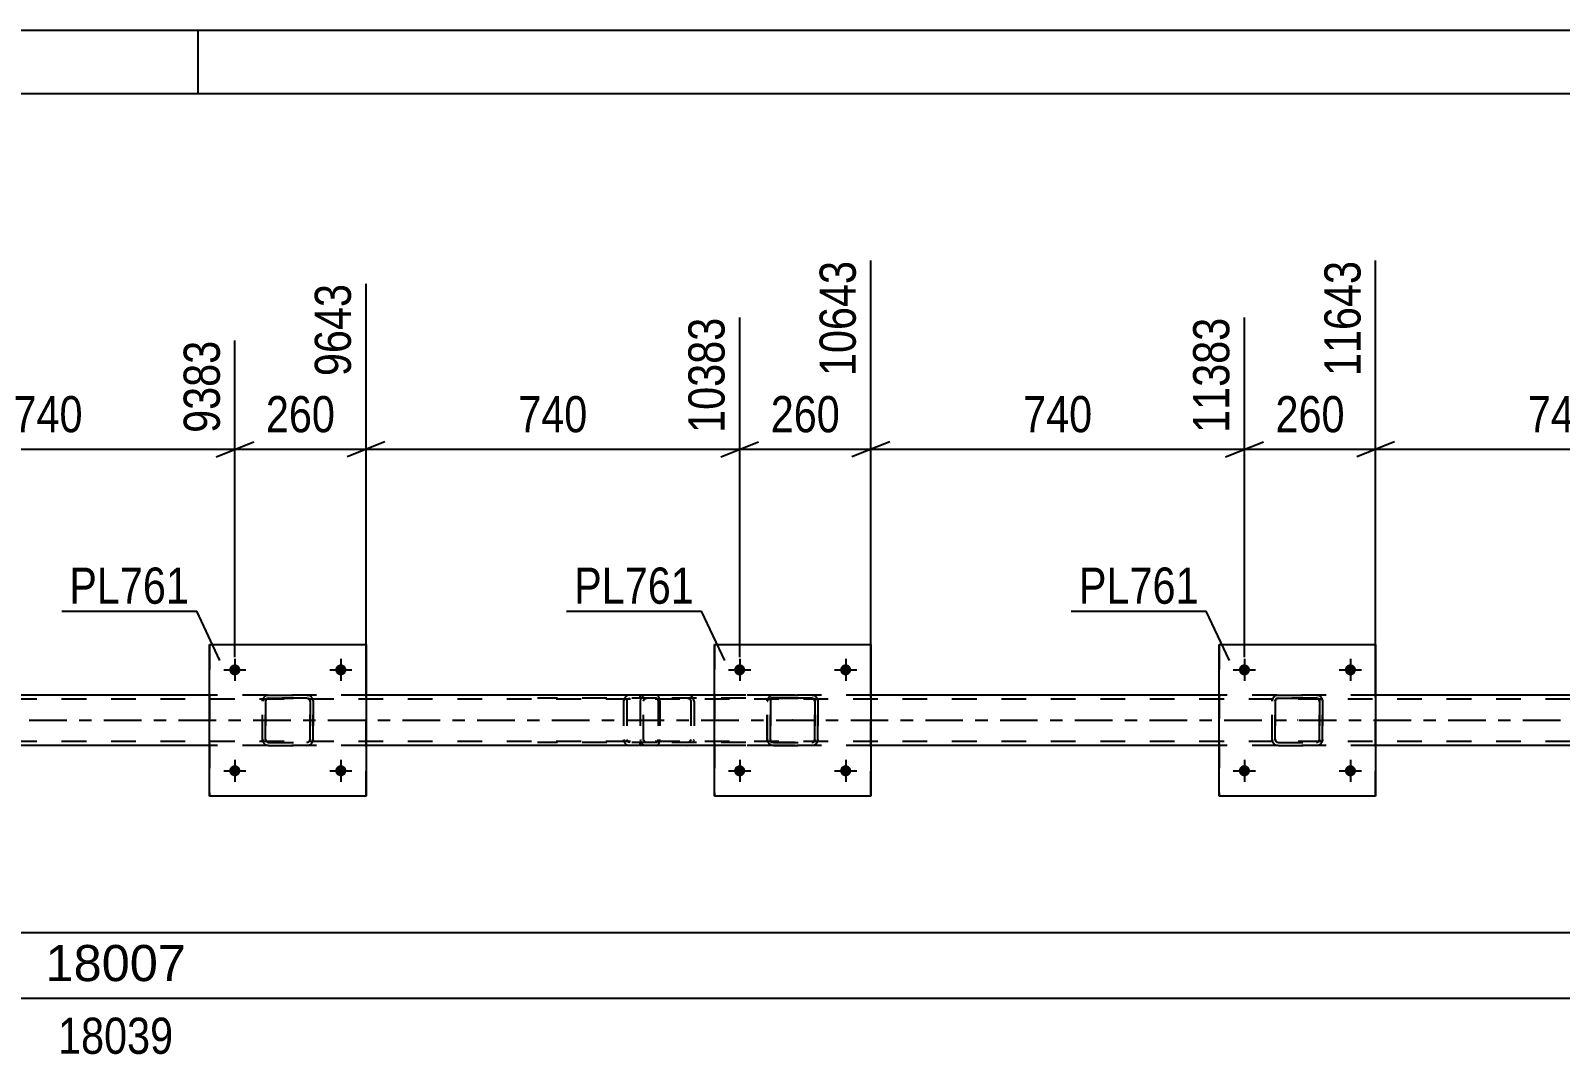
# Model space of a CAD drawing. Header units: millimetres. Extents: x 0 to 841, y 0 to 594.
# Drawn here: x 407.7 to 529, y 512.3 to 594 of the extents above; entities that cross this region are included whole.
import ezdxf

# ---------------------------------------------------------------- set-up
doc = ezdxf.new("R2010")
doc.units = ezdxf.units.MM
doc.linetypes.add('DXK_LINE_DOT2', pattern=[3.9198, 1.9599, -1.9599])
doc.linetypes.add('DXK_LINE_DOT3', pattern=[5.9187, 2.979, -0.9799, 0.9799, -0.9799])
doc.styles.add('Arial', font='ARIAL.TTF', dxfattribs={"height": 0.2})
doc.styles.add('Arial Narrow', font='ARIALN.TTF', dxfattribs={"height": 0.2})

# ---------------------------------------------------------------- blocks, each defined once
blk = doc.blocks.new('Unknown-318892525-1113')
at = {"color": 5, "linetype": 'Continuous'}
for p, q in [((841, 594), (0, 594)), ((421, 589), (421, 594)), ((836, 589), (5, 589))]:
    blk.add_line(p, q, dxfattribs=at)
blk = doc.blocks.new('Part-318892525-6574 - 6435')
at = {"color": 7, "linetype": 'DXK_LINE_DOT2'}
for p, q in [((457.31, 541.34), (447.9, 541.34)), ((457.31, 541.1), (447.9, 541.1)), ((454.75, 541.02), (454.71, 540.86)), ((454.71, 540.86), (454.71, 537.82)), ((454.75, 541.04), (454.75, 541.02)), ((454.96, 540.86), (454.98, 540.95)), ((454.96, 540.86), (454.96, 537.82)), ((454.98, 540.95), (455.04, 541.03)), ((455.22, 541.34), (455.02, 541.3)), ((455.04, 541.03), (455.12, 541.08)), ((455.12, 541.08), (455.22, 541.1)), ((456.03, 541.1), (456.03, 541.34)), ((457.41, 541.3), (457.31, 541.34)), ((457.31, 541.1), (457.36, 541.08)), ((457.36, 541.08), (457.4, 541.03)), ((457.4, 541.03), (457.43, 540.95)), ((457.5, 541.2), (457.41, 541.3)), ((457.43, 540.95), (457.44, 540.86)), ((457.44, 540.86), (457.44, 537.82)), ((457.56, 541.04), (457.5, 541.2)), ((457.58, 540.86), (457.56, 541.04)), ((457.58, 540.86), (457.58, 537.82)), ((457.31, 537.58), (447.9, 537.58)), ((457.31, 537.34), (447.9, 537.34)), ((454.71, 537.82), (454.73, 537.73)), ((454.73, 537.73), (454.75, 537.63)), ((454.98, 537.73), (454.96, 537.82)), ((455.04, 537.65), (454.98, 537.73)), ((455.02, 537.37), (455.22, 537.34)), ((455.12, 537.6), (455.04, 537.65)), ((455.22, 537.58), (455.12, 537.6)), ((456.03, 537.34), (456.03, 537.58)), ((457.36, 537.6), (457.31, 537.58)), ((457.31, 537.34), (457.41, 537.37)), ((457.4, 537.65), (457.36, 537.6)), ((457.43, 537.73), (457.4, 537.65)), ((457.41, 537.37), (457.5, 537.48)), ((457.44, 537.82), (457.43, 537.73)), ((457.5, 537.48), (457.56, 537.63)), ((457.56, 537.63), (457.58, 537.82))]:
    blk.add_line(p, q, dxfattribs=at)
for centre, start, end in [((455.2, 540.84), 111.1941, 156.1506), ((455.2, 537.83), 203.8494, 248.8059)]:
    blk.add_arc(centre, 0.492, start, end, dxfattribs=at)
blk = doc.blocks.new('Bolt-318892525-6579 - 6435')
at = {"linetype": 'Continuous'}
for points in [[(503.47, 543.34), (503.48, 543.43), (503.51, 543.52), (503.55, 543.6), (503.61, 543.66), (503.69, 543.72), (503.77, 543.76), (503.86, 543.77), (503.95, 543.77), (504.04, 543.76), (504.13, 543.72), (504.2, 543.66), (504.26, 543.6), (504.31, 543.52), (504.34, 543.43), (504.35, 543.34), (504.34, 543.25), (504.31, 543.16), (504.26, 543.08), (504.2, 543.01), (504.13, 542.96), (504.04, 542.92), (503.95, 542.9), (503.86, 542.9), (503.77, 542.92), (503.69, 542.96), (503.61, 543.01), (503.55, 543.08), (503.51, 543.16), (503.48, 543.25)], [(511.87, 543.34), (511.88, 543.43), (511.91, 543.52), (511.95, 543.6), (512.01, 543.66), (512.09, 543.72), (512.17, 543.76), (512.26, 543.77), (512.35, 543.77), (512.44, 543.76), (512.53, 543.72), (512.6, 543.66), (512.66, 543.6), (512.71, 543.52), (512.74, 543.43), (512.75, 543.34), (512.74, 543.25), (512.71, 543.16), (512.66, 543.08), (512.6, 543.01), (512.53, 542.96), (512.44, 542.92), (512.35, 542.9), (512.26, 542.9), (512.17, 542.92), (512.09, 542.96), (512.01, 543.01), (511.95, 543.08), (511.91, 543.16), (511.88, 543.25)]]:
    blk.add_hatch(color=1, dxfattribs=at).paths.add_polyline_path(points)
at = {"color": 1, "linetype": 'Continuous'}
for p, q in [((503.03, 543.34), (504.79, 543.34)), ((503.91, 544.22), (503.91, 542.46)), ((511.43, 543.34), (513.19, 543.34)), ((512.31, 544.22), (512.31, 542.46))]:
    blk.add_line(p, q, dxfattribs=at)
blk = doc.blocks.new('Bolt-318892525-6580 - 6435')
at = {"linetype": 'Continuous'}
for points in [[(503.47, 535.34), (503.48, 535.43), (503.51, 535.52), (503.55, 535.6), (503.61, 535.66), (503.69, 535.72), (503.77, 535.76), (503.86, 535.77), (503.95, 535.77), (504.04, 535.76), (504.13, 535.72), (504.2, 535.66), (504.26, 535.6), (504.31, 535.52), (504.34, 535.43), (504.35, 535.34), (504.34, 535.25), (504.31, 535.16), (504.26, 535.08), (504.2, 535.01), (504.13, 534.96), (504.04, 534.92), (503.95, 534.9), (503.86, 534.9), (503.77, 534.92), (503.69, 534.96), (503.61, 535.01), (503.55, 535.08), (503.51, 535.16), (503.48, 535.25)], [(511.87, 535.34), (511.88, 535.43), (511.91, 535.52), (511.95, 535.6), (512.01, 535.66), (512.09, 535.72), (512.17, 535.76), (512.26, 535.77), (512.35, 535.77), (512.44, 535.76), (512.53, 535.72), (512.6, 535.66), (512.66, 535.6), (512.71, 535.52), (512.74, 535.43), (512.75, 535.34), (512.74, 535.25), (512.71, 535.16), (512.66, 535.08), (512.6, 535.01), (512.53, 534.96), (512.44, 534.92), (512.35, 534.9), (512.26, 534.9), (512.17, 534.92), (512.09, 534.96), (512.01, 535.01), (511.95, 535.08), (511.91, 535.16), (511.88, 535.25)]]:
    blk.add_hatch(color=1, dxfattribs=at).paths.add_polyline_path(points)
at = {"color": 1, "linetype": 'Continuous'}
for p, q in [((503.91, 536.22), (503.91, 534.46)), ((512.31, 536.22), (512.31, 534.46)), ((503.03, 535.34), (504.79, 535.34)), ((511.43, 535.34), (513.19, 535.34))]:
    blk.add_line(p, q, dxfattribs=at)
blk = doc.blocks.new('Bolt-318892525-6581 - 6435')
at = {"linetype": 'Continuous'}
for points in [[(463.47, 543.34), (463.48, 543.43), (463.51, 543.52), (463.55, 543.6), (463.61, 543.66), (463.69, 543.72), (463.77, 543.76), (463.86, 543.77), (463.95, 543.77), (464.04, 543.76), (464.13, 543.72), (464.2, 543.66), (464.26, 543.6), (464.31, 543.52), (464.34, 543.43), (464.35, 543.34), (464.34, 543.25), (464.31, 543.16), (464.26, 543.08), (464.2, 543.01), (464.13, 542.96), (464.04, 542.92), (463.95, 542.9), (463.86, 542.9), (463.77, 542.92), (463.69, 542.96), (463.61, 543.01), (463.55, 543.08), (463.51, 543.16), (463.48, 543.25)], [(471.87, 543.34), (471.88, 543.43), (471.91, 543.52), (471.95, 543.6), (472.01, 543.66), (472.09, 543.72), (472.17, 543.76), (472.26, 543.77), (472.35, 543.77), (472.44, 543.76), (472.53, 543.72), (472.6, 543.66), (472.66, 543.6), (472.71, 543.52), (472.74, 543.43), (472.75, 543.34), (472.74, 543.25), (472.71, 543.16), (472.66, 543.08), (472.6, 543.01), (472.53, 542.96), (472.44, 542.92), (472.35, 542.9), (472.26, 542.9), (472.17, 542.92), (472.09, 542.96), (472.01, 543.01), (471.95, 543.08), (471.91, 543.16), (471.88, 543.25)]]:
    blk.add_hatch(color=1, dxfattribs=at).paths.add_polyline_path(points)
at = {"color": 1, "linetype": 'Continuous'}
for p, q in [((463.03, 543.34), (464.79, 543.34)), ((463.91, 544.22), (463.91, 542.46)), ((471.43, 543.34), (473.19, 543.34)), ((472.31, 544.22), (472.31, 542.46))]:
    blk.add_line(p, q, dxfattribs=at)
blk = doc.blocks.new('Bolt-318892525-6582 - 6435')
at = {"linetype": 'Continuous'}
for points in [[(463.47, 535.34), (463.48, 535.43), (463.51, 535.52), (463.55, 535.6), (463.61, 535.66), (463.69, 535.72), (463.77, 535.76), (463.86, 535.77), (463.95, 535.77), (464.04, 535.76), (464.13, 535.72), (464.2, 535.66), (464.26, 535.6), (464.31, 535.52), (464.34, 535.43), (464.35, 535.34), (464.34, 535.25), (464.31, 535.16), (464.26, 535.08), (464.2, 535.01), (464.13, 534.96), (464.04, 534.92), (463.95, 534.9), (463.86, 534.9), (463.77, 534.92), (463.69, 534.96), (463.61, 535.01), (463.55, 535.08), (463.51, 535.16), (463.48, 535.25)], [(471.87, 535.34), (471.88, 535.43), (471.91, 535.52), (471.95, 535.6), (472.01, 535.66), (472.09, 535.72), (472.17, 535.76), (472.26, 535.77), (472.35, 535.77), (472.44, 535.76), (472.53, 535.72), (472.6, 535.66), (472.66, 535.6), (472.71, 535.52), (472.74, 535.43), (472.75, 535.34), (472.74, 535.25), (472.71, 535.16), (472.66, 535.08), (472.6, 535.01), (472.53, 534.96), (472.44, 534.92), (472.35, 534.9), (472.26, 534.9), (472.17, 534.92), (472.09, 534.96), (472.01, 535.01), (471.95, 535.08), (471.91, 535.16), (471.88, 535.25)]]:
    blk.add_hatch(color=1, dxfattribs=at).paths.add_polyline_path(points)
at = {"color": 1, "linetype": 'Continuous'}
for p, q in [((463.91, 536.22), (463.91, 534.46)), ((472.31, 536.22), (472.31, 534.46)), ((463.03, 535.34), (464.79, 535.34)), ((471.43, 535.34), (473.19, 535.34))]:
    blk.add_line(p, q, dxfattribs=at)
blk = doc.blocks.new('Bolt-318892525-6583 - 6435')
at = {"linetype": 'Continuous'}
for points in [[(423.46, 543.34), (423.47, 543.43), (423.5, 543.52), (423.55, 543.6), (423.61, 543.66), (423.68, 543.72), (423.77, 543.76), (423.86, 543.77), (423.95, 543.77), (424.04, 543.76), (424.12, 543.72), (424.2, 543.66), (424.26, 543.6), (424.3, 543.52), (424.33, 543.43), (424.34, 543.34), (424.33, 543.25), (424.3, 543.16), (424.26, 543.08), (424.2, 543.01), (424.12, 542.96), (424.04, 542.92), (423.95, 542.9), (423.86, 542.9), (423.77, 542.92), (423.68, 542.96), (423.61, 543.01), (423.55, 543.08), (423.5, 543.16), (423.47, 543.25)], [(431.86, 543.34), (431.87, 543.43), (431.9, 543.52), (431.95, 543.6), (432.01, 543.66), (432.08, 543.72), (432.17, 543.76), (432.26, 543.77), (432.35, 543.77), (432.44, 543.76), (432.52, 543.72), (432.6, 543.66), (432.66, 543.6), (432.7, 543.52), (432.73, 543.43), (432.74, 543.34), (432.73, 543.25), (432.7, 543.16), (432.66, 543.08), (432.6, 543.01), (432.52, 542.96), (432.44, 542.92), (432.35, 542.9), (432.26, 542.9), (432.17, 542.92), (432.08, 542.96), (432.01, 543.01), (431.95, 543.08), (431.9, 543.16), (431.87, 543.25)]]:
    blk.add_hatch(color=1, dxfattribs=at).paths.add_polyline_path(points)
at = {"color": 1, "linetype": 'Continuous'}
for p, q in [((423.02, 543.34), (424.78, 543.34)), ((423.9, 544.22), (423.9, 542.46)), ((431.42, 543.34), (433.18, 543.34)), ((432.3, 544.22), (432.3, 542.46))]:
    blk.add_line(p, q, dxfattribs=at)
blk = doc.blocks.new('Part-318892525-6492 - 6435')
at = {"color": 7, "linetype": 'DXK_LINE_DOT2'}
for p, q in [((768.84, 541.02), (93.91, 541.02)), ((434.3, 541.34), (421.9, 541.34)), ((474.31, 541.34), (461.91, 541.34)), ((514.31, 541.34), (501.91, 541.34)), ((768.84, 537.66), (93.91, 537.66)), ((434.3, 537.34), (421.9, 537.34)), ((474.31, 537.34), (461.91, 537.34)), ((514.31, 537.34), (501.91, 537.34))]:
    blk.add_line(p, q, dxfattribs=at)
at = {"color": 2, "linetype": 'Continuous'}
for p, q in [((421.9, 541.34), (394.31, 541.34)), ((461.91, 541.34), (434.3, 541.34)), ((501.91, 541.34), (474.31, 541.34)), ((541.9, 541.34), (514.31, 541.34)), ((421.9, 537.34), (394.31, 537.34)), ((461.91, 537.34), (434.3, 537.34)), ((501.91, 537.34), (474.31, 537.34)), ((541.9, 537.34), (514.31, 537.34))]:
    blk.add_line(p, q, dxfattribs=at)
at = {"color": 7, "linetype": 'DXK_LINE_DOT3'}
blk.add_line((93.91, 539.34), (768.84, 539.34), dxfattribs=at)
blk = doc.blocks.new('Bolt-318892525-6558 - 6435')
at = {"linetype": 'Continuous'}
for points in [[(423.46, 535.34), (423.47, 535.43), (423.5, 535.52), (423.55, 535.6), (423.61, 535.66), (423.68, 535.72), (423.77, 535.76), (423.86, 535.77), (423.95, 535.77), (424.04, 535.76), (424.12, 535.72), (424.2, 535.66), (424.26, 535.6), (424.3, 535.52), (424.33, 535.43), (424.34, 535.34), (424.33, 535.25), (424.3, 535.16), (424.26, 535.08), (424.2, 535.01), (424.12, 534.96), (424.04, 534.92), (423.95, 534.9), (423.86, 534.9), (423.77, 534.92), (423.68, 534.96), (423.61, 535.01), (423.55, 535.08), (423.5, 535.16), (423.47, 535.25)], [(431.86, 535.34), (431.87, 535.43), (431.9, 535.52), (431.95, 535.6), (432.01, 535.66), (432.08, 535.72), (432.17, 535.76), (432.26, 535.77), (432.35, 535.77), (432.44, 535.76), (432.52, 535.72), (432.6, 535.66), (432.66, 535.6), (432.7, 535.52), (432.73, 535.43), (432.74, 535.34), (432.73, 535.25), (432.7, 535.16), (432.66, 535.08), (432.6, 535.01), (432.52, 534.96), (432.44, 534.92), (432.35, 534.9), (432.26, 534.9), (432.17, 534.92), (432.08, 534.96), (432.01, 535.01), (431.95, 535.08), (431.9, 535.16), (431.87, 535.25)]]:
    blk.add_hatch(color=1, dxfattribs=at).paths.add_polyline_path(points)
at = {"color": 1, "linetype": 'Continuous'}
for p, q in [((423.9, 536.22), (423.9, 534.46)), ((432.3, 536.22), (432.3, 534.46)), ((423.02, 535.34), (424.78, 535.34)), ((431.42, 535.34), (433.18, 535.34))]:
    blk.add_line(p, q, dxfattribs=at)
blk = doc.blocks.new('Part-318892525-6669 - 6435')
at = {"color": 7, "linetype": 'DXK_LINE_DOT2'}
for p, q in [((456.06, 541.02), (456.03, 540.86)), ((456.03, 540.86), (456.03, 537.82)), ((456.07, 541.04), (456.06, 541.02)), ((456.29, 540.86), (456.31, 540.95)), ((456.29, 537.82), (456.29, 540.86)), ((456.31, 540.95), (456.36, 541.03)), ((456.54, 541.34), (456.35, 541.3)), ((456.36, 541.03), (456.44, 541.08)), ((456.44, 541.08), (456.54, 541.1)), ((468.32, 541.34), (456.54, 541.34)), ((468.32, 541.1), (456.54, 541.1)), ((459.97, 541.3), (459.78, 541.34)), ((459.78, 541.1), (459.87, 541.08)), ((459.87, 541.08), (459.96, 541.03)), ((459.96, 541.03), (460.01, 540.95)), ((460.01, 540.95), (460.03, 540.86)), ((460.03, 540.86), (460.03, 537.82)), ((460.25, 541.02), (460.25, 541.04)), ((460.29, 540.86), (460.25, 541.02)), ((460.29, 540.86), (460.29, 537.82)), ((456.03, 537.82), (456.05, 537.73)), ((456.05, 537.73), (456.07, 537.63)), ((456.31, 537.73), (456.29, 537.82)), ((456.36, 537.65), (456.31, 537.73)), ((456.35, 537.37), (456.54, 537.34)), ((456.44, 537.6), (456.36, 537.65)), ((456.54, 537.58), (456.44, 537.6)), ((468.32, 537.58), (456.54, 537.58)), ((468.32, 537.34), (456.54, 537.34)), ((459.87, 537.6), (459.78, 537.58)), ((459.78, 537.34), (459.97, 537.37)), ((459.96, 537.65), (459.87, 537.6)), ((460.01, 537.73), (459.96, 537.65)), ((460.03, 537.82), (460.01, 537.73)), ((460.25, 537.63), (460.27, 537.73)), ((460.27, 537.73), (460.29, 537.82))]:
    blk.add_line(p, q, dxfattribs=at)
for centre, start, end in [((456.52, 540.84), 110.7583, 155.68), ((459.8, 540.84), 24.32, 69.2417), ((456.52, 537.84), 204.32, 249.2417)]:
    blk.add_arc(centre, 0.496, start, end, dxfattribs=at)
blk = doc.blocks.new('Part-318892525-6610 - 6435')
at = {"color": 2, "linetype": 'Continuous'}
for p, q in [((501.91, 533.34), (501.91, 545.34)), ((501.91, 545.34), (501.91, 545.34)), ((501.91, 545.34), (514.31, 545.34)), ((514.31, 545.34), (514.31, 533.34)), ((501.91, 533.34), (501.91, 533.34)), ((514.31, 533.34), (501.91, 533.34))]:
    blk.add_line(p, q, dxfattribs=at)
at = {"color": 7, "linetype": 'DXK_LINE_DOT2'}
for p, q in [((501.91, 545.34), (501.91, 533.34)), ((501.91, 545.34), (501.91, 545.34)), ((514.31, 533.34), (514.31, 545.34)), ((501.91, 533.34), (501.91, 533.34))]:
    blk.add_line(p, q, dxfattribs=at)
blk = doc.blocks.new('Part-318892525-6633 - 6435')
at = {"color": 7, "linetype": 'DXK_LINE_DOT2'}
for p, q in [((506.1, 540.86), (506.14, 541.04)), ((506.1, 540.86), (506.11, 540.86)), ((506.1, 537.82), (506.1, 540.86)), ((506.14, 541.04), (506.11, 540.86)), ((506.11, 537.82), (506.11, 540.86)), ((506.36, 540.95), (506.34, 540.86)), ((506.35, 540.86), (506.34, 540.86)), ((506.34, 540.86), (506.34, 537.82)), ((506.35, 540.86), (506.37, 540.95)), ((506.35, 537.82), (506.35, 540.86)), ((506.41, 541.03), (506.36, 540.95)), ((506.37, 540.95), (506.42, 541.03)), ((506.4, 541.3), (506.58, 541.34)), ((506.59, 541.34), (506.4, 541.3)), ((506.49, 541.08), (506.41, 541.03)), ((506.42, 541.03), (506.5, 541.08)), ((506.58, 541.1), (506.49, 541.08)), ((506.5, 541.08), (506.59, 541.1)), ((506.59, 541.34), (506.58, 541.34)), ((506.58, 541.34), (509.62, 541.34)), ((506.58, 541.1), (506.59, 541.1)), ((509.62, 541.1), (506.58, 541.1)), ((506.59, 541.34), (509.63, 541.34)), ((506.59, 541.1), (509.63, 541.1)), ((509.62, 541.34), (509.63, 541.34)), ((509.62, 541.34), (509.81, 541.3)), ((509.63, 541.1), (509.62, 541.1)), ((509.71, 541.08), (509.62, 541.1)), ((509.81, 541.3), (509.63, 541.34)), ((509.63, 541.1), (509.72, 541.08)), ((509.71, 541.08), (509.72, 541.08)), ((509.79, 541.03), (509.71, 541.08)), ((509.72, 541.08), (509.8, 541.03)), ((509.84, 540.95), (509.79, 541.03)), ((509.8, 541.03), (509.85, 540.95)), ((509.86, 540.86), (509.84, 540.95)), ((509.85, 540.95), (509.87, 540.86)), ((509.87, 540.86), (509.86, 540.86)), ((509.86, 540.86), (509.86, 537.82)), ((509.87, 537.82), (509.87, 540.86)), ((510.07, 541.04), (510.1, 540.86)), ((510.11, 540.86), (510.07, 541.04)), ((510.11, 540.86), (510.1, 540.86)), ((510.1, 540.86), (510.1, 537.82)), ((510.11, 537.82), (510.11, 540.86)), ((506.11, 537.82), (506.1, 537.82)), ((506.14, 537.63), (506.1, 537.82)), ((506.11, 537.82), (506.14, 537.63)), ((506.34, 537.82), (506.35, 537.82)), ((506.34, 537.82), (506.36, 537.73)), ((506.37, 537.72), (506.35, 537.82)), ((506.36, 537.73), (506.41, 537.65)), ((506.42, 537.65), (506.37, 537.72)), ((506.4, 537.37), (506.4, 537.37)), ((506.58, 537.34), (506.4, 537.37)), ((506.4, 537.37), (506.59, 537.34)), ((506.41, 537.65), (506.49, 537.6)), ((506.5, 537.59), (506.42, 537.65)), ((506.49, 537.6), (506.58, 537.58)), ((506.59, 537.58), (506.5, 537.59)), ((506.59, 537.58), (506.58, 537.58)), ((506.58, 537.58), (509.62, 537.58)), ((506.59, 537.34), (506.58, 537.34)), ((506.58, 537.34), (509.62, 537.34)), ((506.59, 537.58), (509.63, 537.58)), ((506.59, 537.34), (509.63, 537.34)), ((509.62, 537.58), (509.71, 537.6)), ((509.62, 537.58), (509.63, 537.58)), ((509.81, 537.37), (509.62, 537.34)), ((509.62, 537.34), (509.63, 537.34)), ((509.72, 537.59), (509.63, 537.58)), ((509.63, 537.34), (509.81, 537.37)), ((509.71, 537.6), (509.79, 537.65)), ((509.8, 537.65), (509.72, 537.59)), ((509.79, 537.65), (509.84, 537.73)), ((509.85, 537.72), (509.8, 537.65)), ((509.84, 537.73), (509.86, 537.82)), ((509.87, 537.82), (509.85, 537.72)), ((509.86, 537.82), (509.87, 537.82)), ((510.1, 537.82), (510.07, 537.63)), ((510.07, 537.63), (510.11, 537.82)), ((510.1, 537.82), (510.11, 537.82))]:
    blk.add_line(p, q, dxfattribs=at)
at = {"color": 7, "linetype": 'DXK_LINE_DOT3'}
blk.add_line((508.11, 539.34), (508.1, 539.34), dxfattribs=at)
at = {"color": 7, "linetype": 'DXK_LINE_DOT2'}
for centre, start, end in [((506.58, 540.86), 112.5, 157.5), ((506.59, 540.86), 112.5, 157.5), ((509.62, 540.86), 22.5, 67.5), ((509.63, 540.86), 22.5, 67.5), ((506.58, 537.82), 202.5, 247.5), ((506.59, 537.82), 202.5, 247.5), ((509.62, 537.82), 292.5, 337.5), ((509.63, 537.82), 292.5, 337.5)]:
    blk.add_arc(centre, 0.48, start, end, dxfattribs=at)
blk = doc.blocks.new('Part-318892525-6638 - 6435')
at = {"color": 2, "linetype": 'Continuous'}
for p, q in [((461.91, 533.34), (461.91, 545.34)), ((461.91, 545.34), (461.91, 545.34)), ((461.91, 545.34), (474.31, 545.34)), ((474.31, 545.34), (474.31, 533.34)), ((461.91, 533.34), (461.91, 533.34)), ((474.31, 533.34), (461.91, 533.34))]:
    blk.add_line(p, q, dxfattribs=at)
at = {"color": 7, "linetype": 'DXK_LINE_DOT2'}
for p, q in [((461.91, 545.34), (461.91, 533.34)), ((461.91, 545.34), (461.91, 545.34)), ((474.31, 533.34), (474.31, 545.34)), ((461.91, 533.34), (461.91, 533.34))]:
    blk.add_line(p, q, dxfattribs=at)
blk = doc.blocks.new('Part-318892525-6639 - 6435')
at = {"color": 7, "linetype": 'DXK_LINE_DOT2'}
for p, q in [((466.1, 540.86), (466.14, 541.04)), ((466.1, 540.86), (466.11, 540.86)), ((466.1, 537.82), (466.1, 540.86)), ((466.14, 541.04), (466.11, 540.86)), ((466.11, 537.82), (466.11, 540.86)), ((466.36, 540.95), (466.34, 540.86)), ((466.35, 540.86), (466.34, 540.86)), ((466.34, 540.86), (466.34, 537.82)), ((466.35, 540.86), (466.37, 540.95)), ((466.35, 537.82), (466.35, 540.86)), ((466.41, 541.03), (466.36, 540.95)), ((466.37, 540.95), (466.42, 541.03)), ((466.4, 541.3), (466.58, 541.34)), ((466.59, 541.34), (466.4, 541.3)), ((466.49, 541.08), (466.41, 541.03)), ((466.42, 541.03), (466.5, 541.08)), ((466.58, 541.1), (466.49, 541.08)), ((466.5, 541.08), (466.59, 541.1)), ((466.59, 541.34), (466.58, 541.34)), ((466.58, 541.34), (469.62, 541.34)), ((466.58, 541.1), (466.59, 541.1)), ((469.62, 541.1), (466.58, 541.1)), ((466.59, 541.34), (469.63, 541.34)), ((466.59, 541.1), (469.63, 541.1)), ((469.62, 541.34), (469.63, 541.34)), ((469.62, 541.34), (469.81, 541.3)), ((469.63, 541.1), (469.62, 541.1)), ((469.71, 541.08), (469.62, 541.1)), ((469.81, 541.3), (469.63, 541.34)), ((469.63, 541.1), (469.72, 541.08)), ((469.71, 541.08), (469.72, 541.08)), ((469.79, 541.03), (469.71, 541.08)), ((469.72, 541.08), (469.8, 541.03)), ((469.84, 540.95), (469.79, 541.03)), ((469.8, 541.03), (469.85, 540.95)), ((469.86, 540.86), (469.84, 540.95)), ((469.85, 540.95), (469.87, 540.86)), ((469.87, 540.86), (469.86, 540.86)), ((469.86, 540.86), (469.86, 537.82)), ((469.87, 537.82), (469.87, 540.86)), ((470.07, 541.04), (470.1, 540.86)), ((470.11, 540.86), (470.07, 541.04)), ((470.11, 540.86), (470.1, 540.86)), ((470.1, 540.86), (470.1, 537.82)), ((470.11, 537.82), (470.11, 540.86)), ((466.11, 537.82), (466.1, 537.82)), ((466.14, 537.63), (466.1, 537.82)), ((466.11, 537.82), (466.14, 537.63)), ((466.34, 537.82), (466.35, 537.82)), ((466.34, 537.82), (466.36, 537.73)), ((466.37, 537.72), (466.35, 537.82)), ((466.36, 537.73), (466.41, 537.65)), ((466.42, 537.65), (466.37, 537.72)), ((466.4, 537.37), (466.4, 537.37)), ((466.58, 537.34), (466.4, 537.37)), ((466.4, 537.37), (466.59, 537.34)), ((466.41, 537.65), (466.49, 537.6)), ((466.5, 537.59), (466.42, 537.65)), ((466.49, 537.6), (466.58, 537.58)), ((466.59, 537.58), (466.5, 537.59)), ((466.59, 537.58), (466.58, 537.58)), ((466.58, 537.58), (469.62, 537.58)), ((466.59, 537.34), (466.58, 537.34)), ((466.58, 537.34), (469.62, 537.34)), ((466.59, 537.58), (469.63, 537.58)), ((466.59, 537.34), (469.63, 537.34)), ((469.62, 537.58), (469.71, 537.6)), ((469.62, 537.58), (469.63, 537.58)), ((469.81, 537.37), (469.62, 537.34)), ((469.62, 537.34), (469.63, 537.34)), ((469.72, 537.59), (469.63, 537.58)), ((469.63, 537.34), (469.81, 537.37)), ((469.71, 537.6), (469.79, 537.65)), ((469.8, 537.65), (469.72, 537.59)), ((469.79, 537.65), (469.84, 537.73)), ((469.85, 537.72), (469.8, 537.65)), ((469.84, 537.73), (469.86, 537.82)), ((469.87, 537.82), (469.85, 537.72)), ((469.86, 537.82), (469.87, 537.82)), ((470.1, 537.82), (470.07, 537.63)), ((470.07, 537.63), (470.11, 537.82)), ((470.1, 537.82), (470.11, 537.82))]:
    blk.add_line(p, q, dxfattribs=at)
at = {"color": 7, "linetype": 'DXK_LINE_DOT3'}
blk.add_line((468.11, 539.34), (468.1, 539.34), dxfattribs=at)
at = {"color": 7, "linetype": 'DXK_LINE_DOT2'}
for centre, start, end in [((466.58, 540.86), 112.5, 157.5), ((466.59, 540.86), 112.5, 157.5), ((469.62, 540.86), 22.5, 67.5), ((469.63, 540.86), 22.5, 67.5), ((466.58, 537.82), 202.5, 247.5), ((466.59, 537.82), 202.5, 247.5), ((469.62, 537.82), 292.5, 337.5), ((469.63, 537.82), 292.5, 337.5)]:
    blk.add_arc(centre, 0.48, start, end, dxfattribs=at)
blk = doc.blocks.new('Part-318892525-6644 - 6435')
at = {"color": 2, "linetype": 'Continuous'}
for p, q in [((421.9, 533.34), (421.9, 545.34)), ((421.9, 545.34), (421.9, 545.34)), ((421.9, 545.34), (434.3, 545.34)), ((434.3, 545.34), (434.3, 533.34)), ((421.9, 533.34), (421.9, 533.34)), ((434.3, 533.34), (421.9, 533.34))]:
    blk.add_line(p, q, dxfattribs=at)
at = {"color": 7, "linetype": 'DXK_LINE_DOT2'}
for p, q in [((421.9, 545.34), (421.9, 533.34)), ((421.9, 545.34), (421.9, 545.34)), ((434.3, 533.34), (434.3, 545.34)), ((421.9, 533.34), (421.9, 533.34))]:
    blk.add_line(p, q, dxfattribs=at)
blk = doc.blocks.new('Part-318892525-6645 - 6435')
at = {"color": 7, "linetype": 'DXK_LINE_DOT2'}
for p, q in [((426.1, 540.86), (426.13, 541.04)), ((426.14, 541.04), (426.1, 540.86)), ((426.1, 537.82), (426.1, 540.86)), ((426.1, 540.86), (426.1, 540.86)), ((426.1, 537.82), (426.1, 540.86)), ((426.34, 540.86), (426.36, 540.95)), ((426.36, 540.95), (426.34, 540.86)), ((426.34, 537.82), (426.34, 540.86)), ((426.34, 540.86), (426.34, 540.86)), ((426.34, 540.86), (426.34, 537.82)), ((426.36, 540.95), (426.41, 541.03)), ((426.41, 541.03), (426.36, 540.95)), ((426.39, 541.3), (426.58, 541.34)), ((426.58, 541.34), (426.4, 541.3)), ((426.41, 541.03), (426.49, 541.08)), ((426.49, 541.08), (426.41, 541.03)), ((426.49, 541.08), (426.58, 541.1)), ((426.58, 541.1), (426.49, 541.08)), ((426.58, 541.34), (429.62, 541.34)), ((426.58, 541.34), (426.58, 541.34)), ((426.58, 541.34), (429.62, 541.34)), ((426.58, 541.1), (429.62, 541.1)), ((426.58, 541.1), (426.58, 541.1)), ((429.62, 541.1), (426.58, 541.1)), ((429.62, 541.34), (429.62, 541.34)), ((429.62, 541.34), (429.8, 541.3)), ((429.81, 541.3), (429.62, 541.34)), ((429.62, 541.1), (429.62, 541.1)), ((429.62, 541.1), (429.71, 541.08)), ((429.71, 541.08), (429.62, 541.1)), ((429.71, 541.08), (429.71, 541.08)), ((429.71, 541.08), (429.79, 541.03)), ((429.79, 541.03), (429.71, 541.08)), ((429.79, 541.03), (429.84, 540.95)), ((429.84, 540.95), (429.79, 541.03)), ((429.84, 540.95), (429.86, 540.86)), ((429.86, 540.86), (429.84, 540.95)), ((429.86, 537.82), (429.86, 540.86)), ((429.86, 540.86), (429.86, 540.86)), ((429.86, 540.86), (429.86, 537.82)), ((430.06, 541.04), (430.1, 540.86)), ((430.1, 540.86), (430.07, 541.04)), ((430.1, 537.82), (430.1, 540.86)), ((430.1, 540.86), (430.1, 540.86)), ((430.1, 540.86), (430.1, 537.82)), ((426.1, 537.82), (426.1, 537.82)), ((426.13, 537.63), (426.1, 537.82)), ((426.1, 537.82), (426.14, 537.63)), ((426.34, 537.82), (426.34, 537.82)), ((426.36, 537.72), (426.34, 537.82)), ((426.34, 537.82), (426.36, 537.73)), ((426.36, 537.73), (426.41, 537.65)), ((426.41, 537.65), (426.36, 537.72)), ((426.39, 537.37), (426.4, 537.37)), ((426.58, 537.34), (426.39, 537.37)), ((426.4, 537.37), (426.58, 537.34)), ((426.49, 537.59), (426.41, 537.65)), ((426.41, 537.65), (426.49, 537.6)), ((426.49, 537.6), (426.58, 537.58)), ((426.58, 537.58), (426.49, 537.59)), ((426.58, 537.58), (429.62, 537.58)), ((426.58, 537.58), (426.58, 537.58)), ((426.58, 537.58), (429.62, 537.58)), ((426.58, 537.34), (429.62, 537.34)), ((426.58, 537.34), (426.58, 537.34)), ((426.58, 537.34), (429.62, 537.34)), ((429.62, 537.58), (429.71, 537.6)), ((429.71, 537.59), (429.62, 537.58)), ((429.62, 537.58), (429.62, 537.58)), ((429.8, 537.37), (429.62, 537.34)), ((429.62, 537.34), (429.81, 537.37)), ((429.62, 537.34), (429.62, 537.34)), ((429.79, 537.65), (429.71, 537.59)), ((429.71, 537.6), (429.79, 537.65)), ((429.79, 537.65), (429.84, 537.73)), ((429.84, 537.72), (429.79, 537.65)), ((429.86, 537.82), (429.84, 537.72)), ((429.84, 537.73), (429.86, 537.82)), ((429.86, 537.82), (429.86, 537.82)), ((430.1, 537.82), (430.06, 537.63)), ((430.07, 537.63), (430.1, 537.82)), ((430.1, 537.82), (430.1, 537.82))]:
    blk.add_line(p, q, dxfattribs=at)
at = {"color": 7, "linetype": 'DXK_LINE_DOT3'}
blk.add_line((428.11, 539.34), (428.09, 539.34), dxfattribs=at)
at = {"color": 7, "linetype": 'DXK_LINE_DOT2'}
for centre, start, end in [((426.58, 540.86), 112.5, 157.5), ((426.58, 540.86), 112.5, 157.5), ((429.62, 540.86), 22.5, 67.5), ((429.62, 540.86), 22.5, 67.5), ((426.58, 537.82), 202.5, 247.5), ((426.58, 537.82), 202.5, 247.5), ((429.62, 537.82), 292.5, 337.5), ((429.62, 537.82), 292.5, 337.5)]:
    blk.add_arc(centre, 0.48, start, end, dxfattribs=at)
blk = doc.blocks.new('StraightDimension-318892525-12530 - 6435')
at = {"color": 7, "linetype": 'Continuous'}
for p, q in [((474.31, 542.34), (474.31, 575.77)), ((503.91, 544.34), (503.91, 571.27)), ((475.81, 561.42), (472.81, 560.22)), ((502.41, 560.22), (505.41, 561.42)), ((474.31, 560.82), (503.91, 560.82))]:
    blk.add_line(p, q, dxfattribs=at)
at = {"color": 0}
blk.add_wipeout([(492.45, 561.57), (492.45, 565.77), (485.77, 565.77), (485.77, 561.57)], dxfattribs=at)
at = {"color": 3, "style": 'Arial Narrow'}
blk.add_text('740', height=2.863, dxfattribs=at).set_placement((486.37, 562.17))
at = {"color": 0, "linetype": 'Continuous'}
blk.add_wipeout([(503.31, 571.87), (499.11, 571.87), (499.11, 561.52), (503.31, 561.52)], dxfattribs=at)
at = {"color": 3, "linetype": 'Continuous', "style": 'Arial Narrow'}
blk.add_text('11383', height=2.863, rotation=90.0002, dxfattribs=at).set_placement((502.71, 562.12))
blk = doc.blocks.new('StraightDimension-318892525-12533 - 6435')
at = {"color": 7, "linetype": 'Continuous'}
for p, q in [((434.3, 542.34), (434.3, 573.94)), ((423.91, 544.34), (423.91, 569.44)), ((422.41, 560.22), (425.41, 561.42)), ((435.8, 561.42), (432.8, 560.22)), ((423.91, 560.82), (434.3, 560.82))]:
    blk.add_line(p, q, dxfattribs=at)
at = {"color": 0}
blk.add_wipeout([(432.45, 561.57), (432.45, 565.77), (425.76, 565.77), (425.76, 561.57)], dxfattribs=at)
at = {"color": 3, "style": 'Arial Narrow'}
blk.add_text('260', height=2.863, dxfattribs=at).set_placement((426.36, 562.17))
at = {"color": 0, "linetype": 'Continuous'}
blk.add_wipeout([(433.7, 574.54), (429.5, 574.54), (429.5, 566.02), (433.7, 566.02)], dxfattribs=at)
at = {"color": 3, "linetype": 'Continuous', "style": 'Arial Narrow'}
blk.add_text('9643', height=2.863, rotation=90.0002, dxfattribs=at).set_placement((433.1, 566.62))
blk = doc.blocks.new('StraightDimension-318892525-6740 - 6435')
at = {"color": 0}
blk.add_wipeout([(419.63, 512.31), (419.63, 516.51), (409.29, 516.51), (409.29, 512.31)], dxfattribs=at)
at = {"color": 3, "style": 'Arial Narrow'}
blk.add_text('18039', height=2.863, dxfattribs=at).set_placement((409.89, 512.91))
blk = doc.blocks.new('StraightDimension-318892525-6867 - 6435')
at = {"color": 7, "linetype": 'Continuous'}
blk.add_line((60.08, 517.32), (768.84, 517.32), dxfattribs=at)
at = {"color": 0}
blk.add_wipeout([(420.62, 518.07), (420.62, 522.27), (408.3, 522.27), (408.3, 518.07)], dxfattribs=at)
at = {"color": 3, "style": 'Arial'}
blk.add_text('18007', height=2.865, dxfattribs=at).set_placement((408.9, 518.67))
blk = doc.blocks.new('StraightDimension-318892525-7521 - 6435')
at = {"color": 7, "linetype": 'Continuous'}
blk.add_line((60.08, 522.53), (713.74, 522.53), dxfattribs=at)
blk = doc.blocks.new('StraightDimension-318892525-12528 - 6435')
at = {"color": 7, "linetype": 'Continuous'}
for p, q in [((514.31, 542.34), (514.31, 575.77)), ((543.91, 544.34), (543.91, 571.27)), ((515.81, 561.42), (512.81, 560.22)), ((542.41, 560.22), (545.41, 561.42)), ((514.31, 560.82), (543.91, 560.82))]:
    blk.add_line(p, q, dxfattribs=at)
at = {"color": 0}
blk.add_wipeout([(532.45, 561.57), (532.45, 565.77), (525.77, 565.77), (525.77, 561.57)], dxfattribs=at)
at = {"color": 3, "style": 'Arial Narrow'}
blk.add_text('740', height=2.863, dxfattribs=at).set_placement((526.37, 562.17))
at = {"color": 0, "linetype": 'Continuous'}
blk.add_wipeout([(543.31, 571.87), (539.11, 571.87), (539.11, 561.52), (543.31, 561.52)], dxfattribs=at)
at = {"color": 3, "linetype": 'Continuous', "style": 'Arial Narrow'}
blk.add_text('12383', height=2.863, rotation=90.0002, dxfattribs=at).set_placement((542.71, 562.12))
blk = doc.blocks.new('StraightDimension-318892525-12529 - 6435')
at = {"color": 7, "linetype": 'Continuous'}
for p, q in [((514.31, 542.34), (514.31, 575.77)), ((503.91, 544.34), (503.91, 571.27)), ((502.41, 560.22), (505.41, 561.42)), ((515.81, 561.42), (512.81, 560.22)), ((503.91, 560.82), (514.31, 560.82))]:
    blk.add_line(p, q, dxfattribs=at)
at = {"color": 0}
blk.add_wipeout([(512.45, 561.57), (512.45, 565.77), (505.77, 565.77), (505.77, 561.57)], dxfattribs=at)
at = {"color": 3, "style": 'Arial Narrow'}
blk.add_text('260', height=2.863, dxfattribs=at).set_placement((506.37, 562.17))
at = {"color": 0, "linetype": 'Continuous'}
blk.add_wipeout([(513.71, 576.37), (509.51, 576.37), (509.51, 566.02), (513.71, 566.02)], dxfattribs=at)
at = {"color": 3, "linetype": 'Continuous', "style": 'Arial Narrow'}
blk.add_text('11643', height=2.863, rotation=90.0002, dxfattribs=at).set_placement((513.11, 566.62))
blk = doc.blocks.new('StraightDimension-318892525-12531 - 6435')
at = {"color": 7, "linetype": 'Continuous'}
for p, q in [((474.31, 542.34), (474.31, 575.77)), ((463.91, 544.34), (463.91, 571.27)), ((462.41, 560.22), (465.41, 561.42)), ((475.81, 561.42), (472.81, 560.22)), ((463.91, 560.82), (474.31, 560.82))]:
    blk.add_line(p, q, dxfattribs=at)
at = {"color": 0}
blk.add_wipeout([(472.45, 561.57), (472.45, 565.77), (465.77, 565.77), (465.77, 561.57)], dxfattribs=at)
at = {"color": 3, "style": 'Arial Narrow'}
blk.add_text('260', height=2.863, dxfattribs=at).set_placement((466.37, 562.17))
at = {"color": 0, "linetype": 'Continuous'}
blk.add_wipeout([(473.71, 576.37), (469.51, 576.37), (469.51, 566.02), (473.71, 566.02)], dxfattribs=at)
at = {"color": 3, "linetype": 'Continuous', "style": 'Arial Narrow'}
blk.add_text('10643', height=2.863, rotation=90.0002, dxfattribs=at).set_placement((473.11, 566.62))
blk = doc.blocks.new('StraightDimension-318892525-12532 - 6435')
at = {"color": 7, "linetype": 'Continuous'}
for p, q in [((434.3, 542.34), (434.3, 573.94)), ((463.91, 544.34), (463.91, 571.27)), ((435.8, 561.42), (432.8, 560.22)), ((462.41, 560.22), (465.41, 561.42)), ((434.3, 560.82), (463.91, 560.82))]:
    blk.add_line(p, q, dxfattribs=at)
at = {"color": 0}
blk.add_wipeout([(452.45, 561.57), (452.45, 565.77), (445.76, 565.77), (445.76, 561.57)], dxfattribs=at)
at = {"color": 3, "style": 'Arial Narrow'}
blk.add_text('740', height=2.863, dxfattribs=at).set_placement((446.36, 562.17))
at = {"color": 0, "linetype": 'Continuous'}
blk.add_wipeout([(463.31, 571.87), (459.11, 571.87), (459.11, 561.52), (463.31, 561.52)], dxfattribs=at)
at = {"color": 3, "linetype": 'Continuous', "style": 'Arial Narrow'}
blk.add_text('10383', height=2.863, rotation=90.0002, dxfattribs=at).set_placement((462.71, 562.12))
blk = doc.blocks.new('StraightDimension-318892525-12534 - 6435')
at = {"color": 7, "linetype": 'Continuous'}
for p, q in [((394.31, 542.34), (394.31, 573.94)), ((423.91, 544.34), (423.91, 569.44)), ((395.81, 561.42), (392.81, 560.22)), ((422.41, 560.22), (425.41, 561.42)), ((394.31, 560.82), (423.91, 560.82))]:
    blk.add_line(p, q, dxfattribs=at)
at = {"color": 0}
blk.add_wipeout([(412.45, 561.57), (412.45, 565.77), (405.76, 565.77), (405.76, 561.57)], dxfattribs=at)
at = {"color": 3, "style": 'Arial Narrow'}
blk.add_text('740', height=2.863, dxfattribs=at).set_placement((406.36, 562.17))
at = {"color": 0, "linetype": 'Continuous'}
blk.add_wipeout([(423.31, 570.04), (419.11, 570.04), (419.11, 561.52), (423.31, 561.52)], dxfattribs=at)
at = {"color": 3, "linetype": 'Continuous', "style": 'Arial Narrow'}
blk.add_text('9383', height=2.863, rotation=90.0002, dxfattribs=at).set_placement((422.71, 562.12))
blk = doc.blocks.new('Mark-318892525-6606 - 6435')
at = {"color": 0}
blk.add_wipeout([(500.29, 548.58), (500.29, 551.58), (490.79, 551.58), (490.79, 548.58)], dxfattribs=at)
blk.add_wipeout([(500.29, 548.58), (500.29, 551.58), (490.79, 551.58), (490.79, 548.58)], dxfattribs=at)
at = {"color": 30, "linetype": 'Continuous'}
for p in [(490.19, 547.98), (502.72, 544.08)]:
    blk.add_line(p, (500.89, 547.98), dxfattribs=at)
at = {"color": 3, "style": 'Arial Narrow'}
blk.add_text('PL761', height=2.863, dxfattribs=at).set_placement((490.79, 548.58))
blk = doc.blocks.new('Mark-318892525-6634 - 6435')
at = {"color": 0}
blk.add_wipeout([(460.29, 548.58), (460.29, 551.58), (450.79, 551.58), (450.79, 548.58)], dxfattribs=at)
blk.add_wipeout([(460.29, 548.58), (460.29, 551.58), (450.79, 551.58), (450.79, 548.58)], dxfattribs=at)
at = {"color": 30, "linetype": 'Continuous'}
for p in [(450.19, 547.98), (462.72, 544.08)]:
    blk.add_line(p, (460.89, 547.98), dxfattribs=at)
at = {"color": 3, "style": 'Arial Narrow'}
blk.add_text('PL761', height=2.863, dxfattribs=at).set_placement((450.79, 548.58))
blk = doc.blocks.new('Mark-318892525-6640 - 6435')
at = {"color": 0}
blk.add_wipeout([(420.29, 548.58), (420.29, 551.58), (410.78, 551.58), (410.78, 548.58)], dxfattribs=at)
blk.add_wipeout([(420.29, 548.58), (420.29, 551.58), (410.78, 551.58), (410.78, 548.58)], dxfattribs=at)
at = {"color": 30, "linetype": 'Continuous'}
for p in [(410.18, 547.98), (422.71, 544.08)]:
    blk.add_line(p, (420.89, 547.98), dxfattribs=at)
at = {"color": 3, "style": 'Arial Narrow'}
blk.add_text('PL761', height=2.863, dxfattribs=at).set_placement((410.78, 548.58))

msp = doc.modelspace()

# ---------------------------------------------------------------- block references
for name in ['Unknown-318892525-1113', 'Part-318892525-6644 - 6435', 'Part-318892525-6638 - 6435', 'Part-318892525-6610 - 6435', 'Bolt-318892525-6583 - 6435', 'Bolt-318892525-6581 - 6435', 'Bolt-318892525-6579 - 6435', 'Part-318892525-6492 - 6435', 'Part-318892525-6645 - 6435', 'Part-318892525-6574 - 6435', 'Part-318892525-6669 - 6435', 'Part-318892525-6639 - 6435', 'Part-318892525-6633 - 6435', 'Bolt-318892525-6558 - 6435', 'Bolt-318892525-6582 - 6435', 'Bolt-318892525-6580 - 6435']:
    msp.add_blockref(name, (0, 0))

# ---------------------------------------------------------------- next in the draw order: block references
for name in ['StraightDimension-318892525-12530 - 6435', 'StraightDimension-318892525-12528 - 6435', 'StraightDimension-318892525-12533 - 6435', 'StraightDimension-318892525-6740 - 6435']:
    msp.add_blockref(name, (0, 0))

# ---------------------------------------------------------------- next in the draw order: block references
for name in ['StraightDimension-318892525-12531 - 6435', 'StraightDimension-318892525-12529 - 6435', 'StraightDimension-318892525-12534 - 6435', 'StraightDimension-318892525-6867 - 6435']:
    msp.add_blockref(name, (0, 0))

# ---------------------------------------------------------------- next in the draw order: block references
for name in ['StraightDimension-318892525-12532 - 6435', 'Mark-318892525-6640 - 6435', 'Mark-318892525-6606 - 6435', 'StraightDimension-318892525-7521 - 6435']:
    msp.add_blockref(name, (0, 0))

# ---------------------------------------------------------------- next in the draw order: block references
msp.add_blockref('Mark-318892525-6634 - 6435', (0, 0))

doc.saveas('drawing.dxf')
